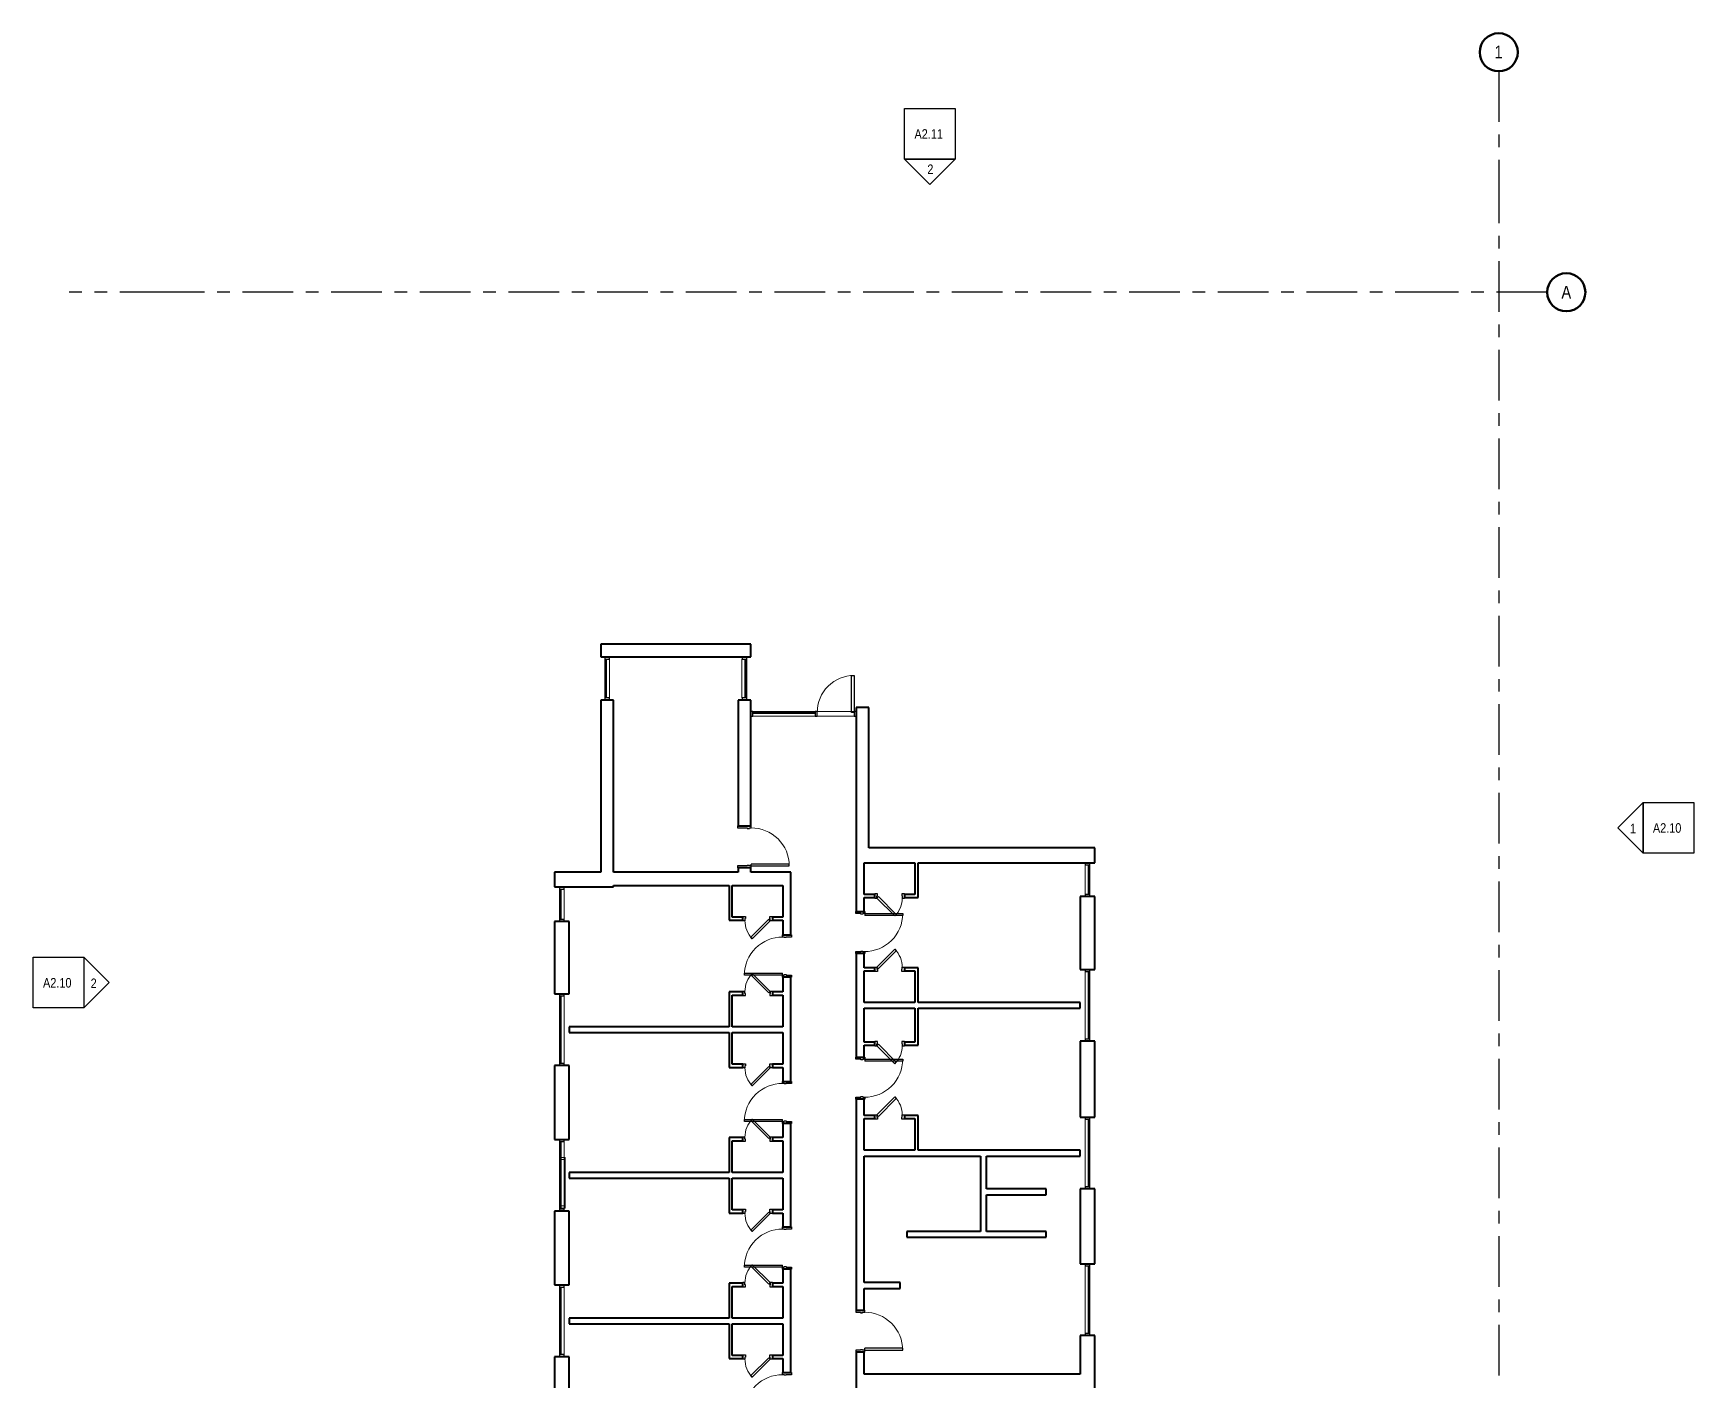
# Model space of a CAD drawing. Header units: inches. Extents: x -118 to 1455, y -1830 to 1419.
# Drawn here: x -118 to 1455, y 142 to 1419 of the extents above; entities that cross this region are included whole.
import ezdxf

# ---------------------------------------------------------------- set-up
doc = ezdxf.new("R2010")
doc.units = ezdxf.units.IN
doc.header["$MEASUREMENT"] = 0
doc.linetypes.add('Grid Line', pattern=[84, 48, -12, 12, -12])
for name, color, linetype, lineweight in [('A-DOOR', 31, 'Continuous', 15), ('A-DOOR-FRAM', 31, 'Continuous', 25), ('A-GLAZ-CURT', 52, 'Continuous', 9), ('A-GLAZ-CWMG', 51, 'Continuous', 9), ('A-WALL', 113, 'Continuous', 15), ('G-ANNO-SYMB', 111, 'Continuous', 9), ('S-GRID', 1, 'Continuous', 9), ('S-GRID-IDEN', 1, 'Continuous', 50)]:
    doc.layers.add(name, color=color, linetype=linetype, lineweight=lineweight)
doc.styles.add('Arial Narrow', font='ARIALN.TTF', dxfattribs={"height": 9})
doc.styles.add('Arial Narrow_1', font='ARIALN.TTF', dxfattribs={"height": 12})

# ---------------------------------------------------------------- blocks, each defined once
blk = doc.blocks.new('CW-Single_CE_ - Medium Style-5142837-LEVEL 1 - Map Export')
at = {"layer": 'A-DOOR', "lineweight": 25}
for p, q in [((-17.5, -1.5), (-15, -1.5)), ((-17.5, -36.5), (-17.5, -1.5)), ((-15, -1.5), (-15, -36.5)), ((-15, -36.5), (-17.5, -36.5))]:
    blk.add_line(p, q, dxfattribs=at)
at = {"layer": 'A-DOOR', "lineweight": 9}
blk.add_arc((-17.5, -1.5), 35, 270, 0, dxfattribs=at)
blk = doc.blocks.new('Rectangular Mullion - 4 1_2_ x 2_ Rectangular_CE_-5142823-LEVEL 1 - Map Export')
at = {"layer": 'A-GLAZ-CWMG'}
for p, q in [((624.4, 776.6), (659.4, 776.6)), ((624.4, 772.1), (659.4, 772.1))]:
    blk.add_line(p, q, dxfattribs=at)
blk = doc.blocks.new('Rectangular Mullion - 4 1_2_ x 2_ Rectangular_CE_-5139319-LEVEL 1 - Map Export')
at = {"layer": 'A-GLAZ-CWMG', "lineweight": 25}
for p, q in [((-2, 2.25), (0, 2.25)), ((-2, -2.25), (-2, 2.25)), ((0, 2.25), (0, -2.25)), ((0, -2.25), (-2, -2.25))]:
    blk.add_line(p, q, dxfattribs=at)
blk = doc.blocks.new('Rectangular Mullion - 4 1_2_ x 2_ Rectangular_CE_-5139320-LEVEL 1 - Map Export')
at = {"layer": 'A-GLAZ-CWMG', "lineweight": 25}
for p, q in [((0, 2.25), (-2, 2.25)), ((-2, 2.25), (-2, -2.25)), ((0, -2.25), (0, 2.25)), ((-2, -2.25), (0, -2.25))]:
    blk.add_line(p, q, dxfattribs=at)
blk = doc.blocks.new('System Panel - zGlazed-5142828-LEVEL 1 - Map Export')
at = {"layer": 'A-GLAZ-CURT', "lineweight": 15}
for p, q in [((29.5, -0.5), (-29.5, -0.5)), ((-29.5, -0.5), (-29.5, -1.5)), ((-29.5, -1.5), (29.5, -1.5)), ((29.5, -1.5), (29.5, -0.5))]:
    blk.add_line(p, q, dxfattribs=at)
blk = doc.blocks.new('Rectangular Mullion - 4 1_2_ x 2_ Rectangular_CE_-5142825-LEVEL 1 - Map Export')
at = {"layer": 'A-GLAZ-CWMG'}
for p, q in [((563.4, 776.6), (622.4, 776.6)), ((563.4, 772.1), (622.4, 772.1))]:
    blk.add_line(p, q, dxfattribs=at)
blk = doc.blocks.new('Rectangular Mullion - 4 1_2_ x 2_ Rectangular_CE_-5142826-LEVEL 1 - Map Export')
at = {"layer": 'A-GLAZ-CWMG', "lineweight": 25}
for p, q in [((-1, 2.25), (1, 2.25)), ((-1, -2.25), (-1, 2.25)), ((1, 2.25), (1, -2.25)), ((1, -2.25), (-1, -2.25))]:
    blk.add_line(p, q, dxfattribs=at)
blk = doc.blocks.new('System Panel - zGlazed-5143187-LEVEL 1 - Map Export')
at = {"layer": 'A-GLAZ-CURT', "lineweight": 15}
for p, q in [((18.4375, -0.5), (-18.4375, -0.5)), ((-18.4375, -0.5), (-18.4375, -1.5)), ((-18.4375, -1.5), (18.4375, -1.5)), ((18.4375, -1.5), (18.4375, -0.5))]:
    blk.add_line(p, q, dxfattribs=at)
blk = doc.blocks.new('Rectangular Mullion - 4 1_2_ x 2_ Rectangular_CE_-5143186-LEVEL 1 - Map Export')
at = {"layer": 'A-GLAZ-CWMG'}
for p, q in [((423.1, 789.5), (423.1, 826.3)), ((427.6, 789.5), (427.6, 826.3))]:
    blk.add_line(p, q, dxfattribs=at)
blk = doc.blocks.new('System Panel - zGlazed-5143317-LEVEL 1 - Map Export')
at = {"layer": 'A-GLAZ-CURT', "lineweight": 15}
for p, q in [((18.4375, 1.5), (-18.4375, 1.5)), ((-18.4375, 1.5), (-18.4375, 0.5)), ((-18.4375, 0.5), (18.4375, 0.5)), ((18.4375, 0.5), (18.4375, 1.5))]:
    blk.add_line(p, q, dxfattribs=at)
blk = doc.blocks.new('Rectangular Mullion - 4 1_2_ x 2_ Rectangular_CE_-5143316-LEVEL 1 - Map Export')
at = {"layer": 'A-GLAZ-CWMG'}
for p, q in [((553.1, 789.5), (553.1, 826.3)), ((557.6, 789.5), (557.6, 826.3))]:
    blk.add_line(p, q, dxfattribs=at)
blk = doc.blocks.new('Rectangular Mullion - 4 1_2_ x 2_ Rectangular_CE_-5143318-LEVEL 1 - Map Export')
at = {"layer": 'A-GLAZ-CWMG', "lineweight": 25}
for p, q in [((-2, 2.25), (0, 2.25)), ((-2, -2.25), (-2, 2.25)), ((0, 2.25), (0, -2.25)), ((0, -2.25), (-2, -2.25))]:
    blk.add_line(p, q, dxfattribs=at)
blk = doc.blocks.new('Rectangular Mullion - 4 1_2_ x 2_ Rectangular_CE_-5143319-LEVEL 1 - Map Export')
at = {"layer": 'A-GLAZ-CWMG', "lineweight": 25}
for p, q in [((0, 2.25), (-2, 2.25)), ((-2, 2.25), (-2, -2.25)), ((0, -2.25), (0, 2.25)), ((-2, -2.25), (0, -2.25))]:
    blk.add_line(p, q, dxfattribs=at)
blk = doc.blocks.new('Door-Single_CE_ - HM Door-2_ HM Frame-5143447-LEVEL 1 - Map Export')
at = {"layer": 'A-DOOR'}
for p, q in [((18, 42.5), (16.25, 42.5)), ((16.25, 42.5), (16.25, 6.5)), ((18, 6.5), (18, 42.5)), ((16.25, 6.5), (18, 6.5))]:
    blk.add_line(p, q, dxfattribs=at)
at = {"layer": 'A-DOOR', "lineweight": 25}
for p, q in [((18, 42.5), (16.25, 42.5)), ((16.25, 42.5), (16.25, 6.5)), ((18, 6.5), (18, 42.5)), ((18, 6.5), (16.25, 6.5))]:
    blk.add_line(p, q, dxfattribs=at)
at = {"layer": 'A-DOOR', "lineweight": 9}
blk.add_arc((18, 6.5), 36, 90, 180.5, dxfattribs=at)
blk.add_arc((18, 6.5), 36, 90, 180.5, dxfattribs=at)
blk.add_arc((18, 6.5), 36, 90, 180.5, dxfattribs=at)
blk.add_arc((18, 6.5), 36, 90, 180.5, dxfattribs=at)
at = {"layer": 'A-DOOR-FRAM'}
for p, q in [((-18, 6.5), (-20, 6.5)), ((-20, 6.5), (-20, -6.5)), ((-18, 4.75), (-18, 6.5)), ((-17.5, 4.75), (-18, 4.75)), ((-18, -6.5), (-18, 2.75)), ((-18, 2.75), (-17.5, 2.75)), ((-17.5, 2.75), (-17.5, 4.75)), ((18, 4.75), (17.5, 4.75)), ((17.5, 4.75), (17.5, 2.75)), ((17.5, 2.75), (18, 2.75)), ((20, 6.5), (18, 6.5)), ((18, 6.5), (18, 4.75)), ((18, 2.75), (18, -6.5)), ((20, -6.5), (20, 6.5)), ((-20, -6.5), (-18, -6.5)), ((18, -6.5), (20, -6.5))]:
    blk.add_line(p, q, dxfattribs=at)
blk = doc.blocks.new('Door-Single_CE_ - HM Door-2_ HM Frame-5146564-LEVEL 1 - Map Export')
at = {"layer": 'A-DOOR'}
for p, q in [((16.25, -40.25), (16.25, -4.25)), ((16.25, -4.25), (18, -4.25)), ((18, -4.25), (18, -40.25)), ((18, -40.25), (16.25, -40.25))]:
    blk.add_line(p, q, dxfattribs=at)
at = {"layer": 'A-DOOR', "lineweight": 25}
for p, q in [((16.25, -40.25), (16.25, -4.25)), ((18, -4.25), (16.25, -4.25)), ((18, -4.25), (18, -40.25)), ((18, -40.25), (16.25, -40.25))]:
    blk.add_line(p, q, dxfattribs=at)
at = {"layer": 'A-DOOR', "lineweight": 9}
blk.add_arc((18, -4.25), 36, 179.5, 270, dxfattribs=at)
blk.add_arc((18, -4.25), 36, 179.5, 270, dxfattribs=at)
blk.add_arc((18, -4.25), 36, 179.5, 270, dxfattribs=at)
blk.add_arc((18, -4.25), 36, 179.5, 270, dxfattribs=at)
at = {"layer": 'A-DOOR-FRAM'}
for p, q in [((-20, 4.25), (-18, 4.25)), ((-20, -4.25), (-20, 4.25)), ((-18, 4.25), (-18, -0.5)), ((18, 4.25), (20, 4.25)), ((18, -0.5), (18, 4.25)), ((20, 4.25), (20, -4.25)), ((-18, -4.25), (-20, -4.25)), ((-18, -0.5), (-17.5, -0.5)), ((-18, -2.5), (-18, -4.25)), ((-17.5, -2.5), (-18, -2.5)), ((-17.5, -0.5), (-17.5, -2.5)), ((17.5, -0.5), (18, -0.5)), ((17.5, -2.5), (17.5, -0.5)), ((18, -2.5), (17.5, -2.5)), ((18, -4.25), (18, -2.5)), ((20, -4.25), (18, -4.25))]:
    blk.add_line(p, q, dxfattribs=at)
blk = doc.blocks.new('System Panel - zGlazed-5161037-LEVEL 1 - Map Export')
at = {"layer": 'A-GLAZ-CURT', "lineweight": 15}
for p, q in [((14.4375, -0.5), (-14.4375, -0.5)), ((-14.4375, -0.5), (-14.4375, -1.5)), ((-14.4375, -1.5), (14.4375, -1.5)), ((14.4375, -1.5), (14.4375, -0.5))]:
    blk.add_line(p, q, dxfattribs=at)
blk = doc.blocks.new('Rectangular Mullion - 4 1_2_ x 2_ Rectangular_CE_-5161036-LEVEL 1 - Map Export')
at = {"layer": 'A-GLAZ-CWMG'}
for p, q in [((380.1, 579.5), (380.1, 608.3)), ((384.6, 579.5), (384.6, 608.3))]:
    blk.add_line(p, q, dxfattribs=at)
blk = doc.blocks.new('System Panel - zGlazed-5160974-LEVEL 1 - Map Export')
at = {"layer": 'A-GLAZ-CURT', "lineweight": 15}
for p, q in [((32, -0.5), (-32, -0.5)), ((-32, -0.5), (-32, -1.5)), ((-32, -1.5), (32, -1.5)), ((32, -1.5), (32, -0.5))]:
    blk.add_line(p, q, dxfattribs=at)
blk = doc.blocks.new('Rectangular Mullion - 4 1_2_ x 2_ Rectangular_CE_-5160973-LEVEL 1 - Map Export')
at = {"layer": 'A-GLAZ-CWMG'}
for p, q in [((380.1, 443.1), (380.1, 507.1)), ((384.6, 443.1), (384.6, 507.1))]:
    blk.add_line(p, q, dxfattribs=at)
blk = doc.blocks.new('System Panel - zGlazed-5161405-LEVEL 1 - Map Export')
at = {"layer": 'A-GLAZ-CURT', "lineweight": 15}
for p, q in [((32, 1.5), (-32, 1.5)), ((-32, 1.5), (-32, 0.5)), ((-32, 0.5), (32, 0.5)), ((32, 0.5), (32, 1.5))]:
    blk.add_line(p, q, dxfattribs=at)
blk = doc.blocks.new('Rectangular Mullion - 4 1_2_ x 2_ Rectangular_CE_-5161404-LEVEL 1 - Map Export')
at = {"layer": 'A-GLAZ-CWMG'}
for p, q in [((878.1, 466.1), (878.1, 530.1)), ((882.6, 466.1), (882.6, 530.1))]:
    blk.add_line(p, q, dxfattribs=at)
blk = doc.blocks.new('Rectangular Mullion - 4 1_2_ x 2_ Rectangular_CE_-5140190-LEVEL 1 - Map Export')
at = {"layer": 'A-GLAZ-CWMG', "lineweight": 25}
for p, q in [((-2, 2.25), (0, 2.25)), ((-2, -2.25), (-2, 2.25)), ((0, 2.25), (0, -2.25)), ((0, -2.25), (-2, -2.25))]:
    blk.add_line(p, q, dxfattribs=at)
blk = doc.blocks.new('Rectangular Mullion - 4 1_2_ x 2_ Rectangular_CE_-5140191-LEVEL 1 - Map Export')
at = {"layer": 'A-GLAZ-CWMG', "lineweight": 25}
for p, q in [((0, 2.25), (-2, 2.25)), ((-2, 2.25), (-2, -2.25)), ((0, -2.25), (0, 2.25)), ((-2, -2.25), (0, -2.25))]:
    blk.add_line(p, q, dxfattribs=at)
blk = doc.blocks.new('System Panel - zGlazed-5161626-LEVEL 1 - Map Export')
at = {"layer": 'A-GLAZ-CURT', "lineweight": 15}
for p, q in [((14, 1.5), (-14, 1.5)), ((-14, 1.5), (-14, 0.5)), ((-14, 0.5), (14, 0.5)), ((14, 0.5), (14, 1.5))]:
    blk.add_line(p, q, dxfattribs=at)
blk = doc.blocks.new('Rectangular Mullion - 4 1_2_ x 2_ Rectangular_CE_-5161625-LEVEL 1 - Map Export')
at = {"layer": 'A-GLAZ-CWMG'}
for p, q in [((878.1, 603.3), (878.1, 631.3)), ((882.6, 603.3), (882.6, 631.3))]:
    blk.add_line(p, q, dxfattribs=at)
blk = doc.blocks.new('Rectangular Mullion - 4 1_2_ x 2_ Rectangular_CE_-5174593-LEVEL 1 - Map Export')
at = {"layer": 'A-GLAZ-CWMG'}
for p, q in [((381.9, 352), (385.6, 352)), ((385.6, 352), (385.6, 308)), ((385.6, 308), (381.9, 308))]:
    blk.add_line(p, q, dxfattribs=at)
blk = doc.blocks.new('Rectangular Mullion - 4 1_2_ x 2_ Rectangular_CE_-5174596-LEVEL 1 - Map Export')
at = {"layer": 'A-GLAZ-CWMG'}
for p, q in [((-2, -1.5), (-2, 2.25)), ((-2, 2.25), (0, 2.25)), ((0, 2.25), (0, -1.5))]:
    blk.add_line(p, q, dxfattribs=at)
blk = doc.blocks.new('Rectangular Mullion - 4 1_2_ x 2_ Rectangular_CE_-5174597-LEVEL 1 - Map Export')
at = {"layer": 'A-GLAZ-CWMG'}
for p, q in [((0, 2.25), (-2, 2.25)), ((-2, 2.25), (-2, -1.5)), ((0, -1.5), (0, 2.25))]:
    blk.add_line(p, q, dxfattribs=at)
blk = doc.blocks.new('Door-Single_CE_ - WD Door-2_ WD Frame-5179957-LEVEL 1 - Map Export')
at = {"layer": 'A-DOOR'}
for p, q in [((18, 40.25), (16, 40.25)), ((16, 40.25), (16, 4.25)), ((18, 4.25), (18, 40.25)), ((16, 4.25), (18, 4.25))]:
    blk.add_line(p, q, dxfattribs=at)
at = {"layer": 'A-DOOR', "lineweight": 25}
for p, q in [((18, 40.25), (16, 40.25)), ((16, 40.25), (16, 4.25)), ((18, 4.25), (18, 40.25)), ((18, 4.25), (16, 4.25))]:
    blk.add_line(p, q, dxfattribs=at)
at = {"layer": 'A-DOOR', "lineweight": 9}
blk.add_arc((18, 4.25), 36, 90, 180.5, dxfattribs=at)
blk.add_arc((18, 4.25), 36, 90, 180.5, dxfattribs=at)
blk.add_arc((18, 4.25), 36, 90, 180.5, dxfattribs=at)
blk.add_arc((18, 4.25), 36, 90, 180.5, dxfattribs=at)
at = {"layer": 'A-DOOR-FRAM'}
for p, q in [((-18, 4.25), (-20, 4.25)), ((-20, 4.25), (-20, -4.25)), ((-18, 2.25), (-18, 4.25)), ((-17.5, 2.25), (-18, 2.25)), ((-18, -4.25), (-18, 0.25)), ((-18, 0.25), (-17.5, 0.25)), ((-17.5, 0.25), (-17.5, 2.25)), ((18, 2.25), (17.5, 2.25)), ((17.5, 2.25), (17.5, 0.25)), ((17.5, 0.25), (18, 0.25)), ((20, 4.25), (18, 4.25)), ((18, 4.25), (18, 2.25)), ((18, 0.25), (18, -4.25)), ((20, -4.25), (20, 4.25)), ((-20, -4.25), (-18, -4.25)), ((18, -4.25), (20, -4.25))]:
    blk.add_line(p, q, dxfattribs=at)
blk = doc.blocks.new('Door-Single_CE_ - WD Door-2_ WD Frame-5176364-LEVEL 1 - Map Export')
at = {"layer": 'A-DOOR'}
for p, q in [((-5, 19), (-6.4, 17.6)), ((-6.4, 17.6), (10.6, 0.6)), ((12, 2), (-5, 19)), ((10.6, 0.6), (12, 2))]:
    blk.add_line(p, q, dxfattribs=at)
at = {"layer": 'A-DOOR', "lineweight": 25}
for p, q in [((-5, 19), (-6.4, 17.6)), ((-6.4, 17.6), (10.6, 0.6)), ((12, 2), (-5, 19)), ((12, 2), (10.6, 0.6))]:
    blk.add_line(p, q, dxfattribs=at)
at = {"layer": 'A-DOOR', "lineweight": 9}
for end in [180.5, 180.5, 180.6124, 180.6124]:
    blk.add_arc((12, 2), 24, 135, end, dxfattribs=at)
at = {"layer": 'A-DOOR-FRAM'}
for p, q in [((-12, 2), (-14, 2)), ((-14, 2), (-14, -2)), ((-12, 0), (-12, 2)), ((-11.5, 0), (-12, 0)), ((-11.5, -2), (-11.5, 0)), ((12, 0), (11.5, 0)), ((11.5, 0), (11.5, -2)), ((14, 2), (12, 2)), ((12, 2), (12, 0)), ((14, -2), (14, 2)), ((-14, -2), (-11.5, -2)), ((11.5, -2), (14, -2))]:
    blk.add_line(p, q, dxfattribs=at)
blk = doc.blocks.new('Door-Single_CE_ - WD Door-2_ WD Frame-5176362-LEVEL 1 - Map Export')
at = {"layer": 'A-DOOR'}
for p, q in [((-6.4, -17.6), (10.6, -0.6)), ((12, -2), (-5, -19)), ((10.6, -0.6), (12, -2)), ((-5, -19), (-6.4, -17.6))]:
    blk.add_line(p, q, dxfattribs=at)
at = {"layer": 'A-DOOR', "lineweight": 25}
for p, q in [((-6.4, -17.6), (10.6, -0.6)), ((12, -2), (-5, -19)), ((12, -2), (10.6, -0.6)), ((-5, -19), (-6.4, -17.6))]:
    blk.add_line(p, q, dxfattribs=at)
at = {"layer": 'A-DOOR', "lineweight": 9}
for start in [179.3876, 179.3876, 179.5, 179.5]:
    blk.add_arc((12, -2), 24, start, 225, dxfattribs=at)
at = {"layer": 'A-DOOR-FRAM'}
for p, q in [((-14, 2), (-11.5, 2)), ((-14, -2), (-14, 2)), ((-11.5, 2), (-11.5, 0)), ((11.5, 2), (14, 2)), ((11.5, 0), (11.5, 2)), ((14, 2), (14, -2)), ((-12, -2), (-14, -2)), ((-12, 0), (-12, -2)), ((-11.5, 0), (-12, 0)), ((12, 0), (11.5, 0)), ((12, -2), (12, 0)), ((14, -2), (12, -2))]:
    blk.add_line(p, q, dxfattribs=at)
blk = doc.blocks.new('Elevation - Detail Number_CE_-134675-LEVEL 1 - Map Export')
at = {"layer": 'G-ANNO-SYMB', "lineweight": 25}
for p, q in [((-0.25, -0.25), (-0.25, 0.25)), ((-0.25, 0.25), (0.25, 0.25)), ((0.25, 0.25), (0.25, -0.25)), ((0.25, -0.25), (-0.25, -0.25))]:
    blk.add_line(p, q, dxfattribs=at)
blk = doc.blocks.new('Elevation - Detail Number_CE_-46063-LEVEL 1 - Map Export')
at = {"layer": 'G-ANNO-SYMB', "lineweight": 25}
for p, q in [((0, 0.25), (-0.25, 0)), ((0.25, 0), (0, 0.25)), ((-0.25, 0), (0.25, 0))]:
    blk.add_line(p, q, dxfattribs=at)
blk = doc.blocks.new('Grid - Grid Head-Circle_CE_-46466-LEVEL 1 - Map Export')
at = {"layer": 'S-GRID-IDEN'}
blk.add_circle((0, 0), 0.188, dxfattribs=at)

msp = doc.modelspace()

# ---------------------------------------------------------------- linework, layer by layer
at = {"layer": 'A-WALL', "lineweight": 40}
for p, q in [((561.4, 840.3), (419.4, 840.3)), ((419.4, 840.3), (419.4, 828.3)), ((561.4, 828.3), (561.4, 840.3)), ((419.4, 828.3), (561.4, 828.3)), ((419.4, 787.5), (419.4, 624.3)), ((431.4, 787.5), (419.4, 787.5)), ((431.4, 624.3), (431.4, 787.5)), ((561.4, 787.5), (549.4, 787.5)), ((549.4, 787.5), (549.4, 668.3)), ((561.4, 668.3), (561.4, 787.5)), ((673.4, 780.3), (661.4, 780.3)), ((661.4, 780.3), (661.4, 587.1)), ((673.4, 647.3), (673.4, 780.3)), ((549.4, 668.3), (561.4, 668.3)), ((887.4, 647.3), (673.4, 647.3)), ((887.4, 633.3), (887.4, 647.3)), ((668.9, 633.3), (716.9, 633.3)), ((668.9, 603.3), (668.9, 633.3)), ((716.9, 633.3), (716.9, 603.3)), ((719.9, 633.3), (887.4, 633.3)), ((719.9, 600.3), (719.9, 633.3)), ((419.4, 624.3), (375.4, 624.3)), ((375.4, 624.3), (375.4, 610.3)), ((549.4, 624.3), (431.4, 624.3)), ((561.4, 628.3), (549.4, 628.3)), ((549.4, 628.3), (549.4, 624.3)), ((561.4, 624.3), (561.4, 628.3)), ((599.4, 624.3), (561.4, 624.3)), ((599.4, 564.8), (599.4, 624.3)), ((375.4, 610.3), (431.4, 610.3)), ((431.4, 610.3), (431.4, 611.8)), ((431.4, 611.8), (540.9, 611.8)), ((540.9, 611.8), (540.9, 578.8)), ((543.9, 611.8), (591.9, 611.8)), ((543.9, 581.8), (543.9, 611.8)), ((591.9, 611.8), (591.9, 581.8)), ((678.9, 603.3), (668.9, 603.3)), ((668.9, 587.1), (668.9, 600.3)), ((668.9, 600.3), (678.9, 600.3)), ((678.9, 600.3), (678.9, 603.3)), ((716.9, 603.3), (706.9, 603.3)), ((706.9, 603.3), (706.9, 600.3)), ((706.9, 600.3), (719.9, 600.3)), ((873.4, 601.3), (873.4, 532.1)), ((887.4, 601.3), (873.4, 601.3)), ((887.4, 532.1), (887.4, 601.3)), ((661.4, 587.1), (668.9, 587.1)), ((375.4, 577.5), (375.4, 509.1)), ((389.4, 577.5), (375.4, 577.5)), ((389.4, 509.1), (389.4, 577.5)), ((540.9, 578.8), (553.9, 578.8)), ((553.9, 581.8), (543.9, 581.8)), ((553.9, 578.8), (553.9, 581.8)), ((591.9, 581.8), (581.9, 581.8)), ((581.9, 581.8), (581.9, 578.8)), ((581.9, 578.8), (591.9, 578.8)), ((591.9, 578.8), (591.9, 564.8)), ((591.9, 564.8), (599.4, 564.8)), ((661.4, 547.1), (661.4, 449.1)), ((668.9, 547.1), (661.4, 547.1)), ((668.9, 533.8), (668.9, 547.1)), ((591.9, 524.8), (591.9, 510.8)), ((599.4, 524.8), (591.9, 524.8)), ((599.4, 426.1), (599.4, 524.8)), ((678.9, 533.8), (668.9, 533.8)), ((668.9, 500.8), (668.9, 530.8)), ((668.9, 530.8), (678.9, 530.8)), ((678.9, 530.8), (678.9, 533.8)), ((719.9, 533.8), (706.9, 533.8)), ((706.9, 533.8), (706.9, 530.8)), ((706.9, 530.8), (716.9, 530.8)), ((716.9, 530.8), (716.9, 500.8)), ((719.9, 500.8), (719.9, 533.8)), ((873.4, 532.1), (887.4, 532.1)), ((375.4, 509.1), (389.4, 509.1)), ((540.9, 510.8), (540.9, 477.8)), ((553.9, 510.8), (540.9, 510.8)), ((543.9, 477.8), (543.9, 507.8)), ((543.9, 507.8), (553.9, 507.8)), ((553.9, 507.8), (553.9, 510.8)), ((591.9, 510.8), (581.9, 510.8)), ((581.9, 510.8), (581.9, 507.8)), ((581.9, 507.8), (591.9, 507.8)), ((591.9, 507.8), (591.9, 477.8)), ((716.9, 500.8), (668.9, 500.8)), ((668.9, 463.3), (668.9, 495.3)), ((668.9, 495.3), (716.9, 495.3)), ((716.9, 495.3), (716.9, 463.3)), ((873.4, 500.8), (719.9, 500.8)), ((719.9, 495.3), (873.4, 495.3)), ((719.9, 460.3), (719.9, 495.3)), ((873.4, 495.3), (873.4, 500.8)), ((540.9, 477.8), (389.4, 477.8)), ((389.4, 477.8), (389.4, 472.3)), ((389.4, 472.3), (540.9, 472.3)), ((540.9, 472.3), (540.9, 439.3)), ((591.9, 477.8), (543.9, 477.8)), ((543.9, 472.3), (591.9, 472.3)), ((543.9, 442.3), (543.9, 472.3)), ((591.9, 472.3), (591.9, 442.3)), ((678.9, 463.3), (668.9, 463.3)), ((668.9, 449.1), (668.9, 460.3)), ((668.9, 460.3), (678.9, 460.3)), ((678.9, 460.3), (678.9, 463.3)), ((716.9, 463.3), (706.9, 463.3)), ((706.9, 463.3), (706.9, 460.3)), ((706.9, 460.3), (719.9, 460.3)), ((873.4, 464.1), (873.4, 392.1)), ((887.4, 464.1), (873.4, 464.1)), ((887.4, 392.1), (887.4, 464.1)), ((375.4, 441.1), (375.4, 371.1)), ((389.4, 441.1), (375.4, 441.1)), ((389.4, 371.1), (389.4, 441.1)), ((553.9, 442.3), (543.9, 442.3)), ((553.9, 439.3), (553.9, 442.3)), ((591.9, 442.3), (581.9, 442.3)), ((581.9, 442.3), (581.9, 439.3)), ((661.4, 449.1), (668.9, 449.1)), ((540.9, 439.3), (553.9, 439.3)), ((581.9, 439.3), (591.9, 439.3)), ((591.9, 439.3), (591.9, 426.1)), ((591.9, 426.1), (599.4, 426.1)), ((661.4, 409.1), (661.4, 209.3)), ((668.9, 409.1), (661.4, 409.1)), ((668.9, 393.8), (668.9, 409.1)), ((678.9, 393.8), (668.9, 393.8)), ((678.9, 390.8), (678.9, 393.8)), ((719.9, 393.8), (706.9, 393.8)), ((706.9, 393.8), (706.9, 390.8)), ((719.9, 360.8), (719.9, 393.8)), ((591.9, 386.1), (591.9, 372.8)), ((599.4, 386.1), (591.9, 386.1)), ((599.4, 288.1), (599.4, 386.1)), ((668.9, 360.8), (668.9, 390.8)), ((668.9, 390.8), (678.9, 390.8)), ((706.9, 390.8), (716.9, 390.8)), ((716.9, 390.8), (716.9, 360.8)), ((873.4, 392.1), (887.4, 392.1)), ((375.4, 371.1), (389.4, 371.1)), ((540.9, 372.8), (540.9, 339.8)), ((553.9, 372.8), (540.9, 372.8)), ((543.9, 339.8), (543.9, 369.8)), ((543.9, 369.8), (553.9, 369.8)), ((553.9, 369.8), (553.9, 372.8)), ((591.9, 372.8), (581.9, 372.8)), ((581.9, 372.8), (581.9, 369.8)), ((581.9, 369.8), (591.9, 369.8)), ((591.9, 369.8), (591.9, 339.8)), ((716.9, 360.8), (668.9, 360.8)), ((668.9, 235.3), (668.9, 355.3)), ((668.9, 355.3), (779.1, 355.3)), ((873.4, 360.8), (719.9, 360.8)), ((779.1, 355.3), (779.1, 283.8)), ((784.6, 355.3), (873.4, 355.3)), ((784.6, 324.1), (784.6, 355.3)), ((873.4, 355.3), (873.4, 360.8)), ((540.9, 339.8), (389.4, 339.8)), ((389.4, 339.8), (389.4, 334.3)), ((389.4, 334.3), (540.9, 334.3)), ((540.9, 334.3), (540.9, 301.3)), ((591.9, 339.8), (543.9, 339.8)), ((543.9, 334.3), (591.9, 334.3)), ((543.9, 304.3), (543.9, 334.3)), ((591.9, 334.3), (591.9, 304.3)), ((841.4, 324.1), (784.6, 324.1)), ((784.6, 283.8), (784.6, 318.6)), ((784.6, 318.6), (841.4, 318.6)), ((841.4, 318.6), (841.4, 324.1)), ((873.4, 324.1), (873.4, 253.1)), ((887.4, 324.1), (873.4, 324.1)), ((887.4, 253.1), (887.4, 324.1)), ((375.4, 303.1), (375.4, 233.1)), ((389.4, 303.1), (375.4, 303.1)), ((389.4, 233.1), (389.4, 303.1)), ((540.9, 301.3), (553.9, 301.3)), ((553.9, 304.3), (543.9, 304.3)), ((553.9, 301.3), (553.9, 304.3)), ((591.9, 304.3), (581.9, 304.3)), ((581.9, 304.3), (581.9, 301.3)), ((581.9, 301.3), (591.9, 301.3)), ((591.9, 301.3), (591.9, 288.1)), ((591.9, 288.1), (599.4, 288.1)), ((779.1, 283.8), (709.4, 283.8)), ((709.4, 283.8), (709.4, 278.3)), ((841.4, 283.8), (784.6, 283.8)), ((841.4, 278.3), (841.4, 283.8)), ((709.4, 278.3), (841.4, 278.3)), ((873.4, 253.1), (887.4, 253.1)), ((591.9, 248.1), (591.9, 234.8)), ((599.4, 248.1), (591.9, 248.1)), ((599.4, 150.1), (599.4, 248.1)), ((375.4, 233.1), (389.4, 233.1)), ((540.9, 234.8), (540.9, 201.8)), ((553.9, 234.8), (540.9, 234.8)), ((543.9, 201.8), (543.9, 231.8)), ((543.9, 231.8), (553.9, 231.8)), ((553.9, 231.8), (553.9, 234.8)), ((591.9, 234.8), (581.9, 234.8)), ((581.9, 234.8), (581.9, 231.8)), ((581.9, 231.8), (591.9, 231.8)), ((591.9, 231.8), (591.9, 201.8)), ((702.9, 235.3), (668.9, 235.3)), ((668.9, 209.3), (668.9, 229.8)), ((668.9, 229.8), (702.9, 229.8)), ((702.9, 229.8), (702.9, 235.3)), ((661.4, 209.3), (668.9, 209.3)), ((540.9, 201.8), (389.4, 201.8)), ((389.4, 201.8), (389.4, 196.3)), ((389.4, 196.3), (540.9, 196.3)), ((540.9, 196.3), (540.9, 163.3)), ((591.9, 201.8), (543.9, 201.8)), ((543.9, 196.3), (591.9, 196.3)), ((543.9, 166.3), (543.9, 196.3)), ((591.9, 196.3), (591.9, 166.3)), ((873.4, 185.1), (873.4, 148.7)), ((887.4, 185.1), (873.4, 185.1)), ((887.4, 120.5), (887.4, 185.1)), ((375.4, 165.1), (375.4, 95.1)), ((389.4, 165.1), (375.4, 165.1)), ((389.4, 95.1), (389.4, 165.1)), ((540.9, 163.3), (553.9, 163.3)), ((553.9, 166.3), (543.9, 166.3)), ((553.9, 163.3), (553.9, 166.3)), ((591.9, 166.3), (581.9, 166.3)), ((581.9, 166.3), (581.9, 163.3)), ((581.9, 163.3), (591.9, 163.3)), ((591.9, 163.3), (591.9, 150.1)), ((661.4, 169.3), (661.4, 80.2)), ((668.9, 169.3), (661.4, 169.3)), ((668.9, 148.7), (668.9, 169.3)), ((591.9, 150.1), (599.4, 150.1)), ((873.4, 148.7), (668.9, 148.7))]:
    msp.add_line(p, q, dxfattribs=at)
at = {"layer": 'S-GRID', "linetype": 'Grid Line', "lineweight": 25}
for p, q in [((1270, 1383.4), (1270, 1287.4)), ((1270, 1287.4), (1270, 13)), ((11.6, 1173.9), (-84.4, 1173.9)), ((1220, 1173.9), (11.6, 1173.9)), ((1316, 1173.9), (1220, 1173.9))]:
    msp.add_line(p, q, dxfattribs=at)

# ---------------------------------------------------------------- block references
at = {"layer": 'A-DOOR', "lineweight": 25, "rotation": 180}
msp.add_blockref('CW-Single_CE_ - Medium Style-5142837-LEVEL 1 - Map Export', (641.9, 774.3), dxfattribs=at)
at = {"layer": 'A-DOOR', "lineweight": 9}
for name, p, rotation in [('Door-Single_CE_ - HM Door-2_ HM Frame-5143447-LEVEL 1 - Map Export', (555.4, 648.3), 269.9999999999999), ('Door-Single_CE_ - WD Door-2_ WD Frame-5176364-LEVEL 1 - Map Export', (692.9, 601.8), 180), ('Door-Single_CE_ - HM Door-2_ HM Frame-5146564-LEVEL 1 - Map Export', (665.1, 567.1), 90.00000000000006), ('Door-Single_CE_ - HM Door-2_ HM Frame-5146564-LEVEL 1 - Map Export', (595.6, 544.8), 270.0000000000001), ('Door-Single_CE_ - WD Door-2_ WD Frame-5176362-LEVEL 1 - Map Export', (692.9, 532.3), 180), ('Door-Single_CE_ - WD Door-2_ WD Frame-5176364-LEVEL 1 - Map Export', (692.9, 461.8), 180), ('Door-Single_CE_ - HM Door-2_ HM Frame-5146564-LEVEL 1 - Map Export', (665.1, 429.1), 90.00000000000006), ('Door-Single_CE_ - HM Door-2_ HM Frame-5146564-LEVEL 1 - Map Export', (595.6, 406.1), 270.0000000000001), ('Door-Single_CE_ - WD Door-2_ WD Frame-5176362-LEVEL 1 - Map Export', (692.9, 392.3), 180), ('Door-Single_CE_ - HM Door-2_ HM Frame-5146564-LEVEL 1 - Map Export', (595.6, 268.1), 270.0000000000001), ('Door-Single_CE_ - WD Door-2_ WD Frame-5179957-LEVEL 1 - Map Export', (665.1, 189.3), 270.0000000000001), ('Door-Single_CE_ - HM Door-2_ HM Frame-5146564-LEVEL 1 - Map Export', (595.6, 130.1), 270.0000000000001)]:
    msp.add_blockref(name, p, dxfattribs=dict(at, rotation=rotation))
for name, p in [('Door-Single_CE_ - WD Door-2_ WD Frame-5176362-LEVEL 1 - Map Export', (567.9, 580.3)), ('Door-Single_CE_ - WD Door-2_ WD Frame-5176364-LEVEL 1 - Map Export', (567.9, 509.3)), ('Door-Single_CE_ - WD Door-2_ WD Frame-5176362-LEVEL 1 - Map Export', (567.9, 440.8)), ('Door-Single_CE_ - WD Door-2_ WD Frame-5176364-LEVEL 1 - Map Export', (567.9, 371.3)), ('Door-Single_CE_ - WD Door-2_ WD Frame-5176362-LEVEL 1 - Map Export', (567.9, 302.8)), ('Door-Single_CE_ - WD Door-2_ WD Frame-5176364-LEVEL 1 - Map Export', (567.9, 233.3)), ('Door-Single_CE_ - WD Door-2_ WD Frame-5176362-LEVEL 1 - Map Export', (567.9, 164.8))]:
    msp.add_blockref(name, p, dxfattribs=at)
at = {"layer": 'A-GLAZ-CURT'}
for name, p, rotation in [('System Panel - zGlazed-5143187-LEVEL 1 - Map Export', (425.4, 807.9), 269.9999999999998), ('System Panel - zGlazed-5143317-LEVEL 1 - Map Export', (555.4, 807.9), 269.9999999999998), ('System Panel - zGlazed-5142828-LEVEL 1 - Map Export', (592.9, 774.3), 180), ('System Panel - zGlazed-5161626-LEVEL 1 - Map Export', (880.4, 617.3), 269.9999999999998), ('System Panel - zGlazed-5161037-LEVEL 1 - Map Export', (382.4, 593.9), 269.9999999999999), ('System Panel - zGlazed-5161405-LEVEL 1 - Map Export', (880.4, 498.1), 270.0000000000001), ('System Panel - zGlazed-5160974-LEVEL 1 - Map Export', (382.4, 475.1), 269.9999999999999), ('System Panel - zGlazed-5161405-LEVEL 1 - Map Export', (880.4, 358.1), 270.0000000000001), ('System Panel - zGlazed-5160974-LEVEL 1 - Map Export', (382.4, 337.1), 269.9999999999999), ('System Panel - zGlazed-5161405-LEVEL 1 - Map Export', (880.4, 219.1), 270.0000000000001), ('System Panel - zGlazed-5160974-LEVEL 1 - Map Export', (382.4, 199.1), 269.9999999999999)]:
    msp.add_blockref(name, p, dxfattribs=dict(at, rotation=rotation))
at = {"layer": 'A-GLAZ-CWMG'}
for name, p, rotation in [('Rectangular Mullion - 4 1_2_ x 2_ Rectangular_CE_-5139320-LEVEL 1 - Map Export', (425.4, 828.3), 89.99999999999982), ('Rectangular Mullion - 4 1_2_ x 2_ Rectangular_CE_-5143319-LEVEL 1 - Map Export', (555.4, 828.3), 89.99999999999974), ('Rectangular Mullion - 4 1_2_ x 2_ Rectangular_CE_-5140191-LEVEL 1 - Map Export', (880.4, 633.3), 89.99999999999974), ('Rectangular Mullion - 4 1_2_ x 2_ Rectangular_CE_-5139320-LEVEL 1 - Map Export', (382.4, 610.3), 89.99999999999991), ('Rectangular Mullion - 4 1_2_ x 2_ Rectangular_CE_-5140191-LEVEL 1 - Map Export', (880.4, 532.1), 90.0000000000001), ('Rectangular Mullion - 4 1_2_ x 2_ Rectangular_CE_-5139320-LEVEL 1 - Map Export', (382.4, 509.1), 89.99999999999991), ('Rectangular Mullion - 4 1_2_ x 2_ Rectangular_CE_-5140191-LEVEL 1 - Map Export', (880.4, 392.1), 90.0000000000001), ('Rectangular Mullion - 4 1_2_ x 2_ Rectangular_CE_-5139320-LEVEL 1 - Map Export', (382.4, 371.1), 89.99999999999991), ('Rectangular Mullion - 4 1_2_ x 2_ Rectangular_CE_-5174597-LEVEL 1 - Map Export', (383.4, 306), 269.9999999999999), ('Rectangular Mullion - 4 1_2_ x 2_ Rectangular_CE_-5140191-LEVEL 1 - Map Export', (880.4, 253.1), 90.0000000000001), ('Rectangular Mullion - 4 1_2_ x 2_ Rectangular_CE_-5139320-LEVEL 1 - Map Export', (382.4, 233.1), 89.99999999999991)]:
    msp.add_blockref(name, p, dxfattribs=dict(at, rotation=rotation))
for name, p in [('Rectangular Mullion - 4 1_2_ x 2_ Rectangular_CE_-5143186-LEVEL 1 - Map Export', (0, 0)), ('Rectangular Mullion - 4 1_2_ x 2_ Rectangular_CE_-5143316-LEVEL 1 - Map Export', (0, 0)), ('Rectangular Mullion - 4 1_2_ x 2_ Rectangular_CE_-5142825-LEVEL 1 - Map Export', (0, 0)), ('Rectangular Mullion - 4 1_2_ x 2_ Rectangular_CE_-5142823-LEVEL 1 - Map Export', (0, 0)), ('Rectangular Mullion - 4 1_2_ x 2_ Rectangular_CE_-5139320-LEVEL 1 - Map Export', (661.4, 774.3)), ('Rectangular Mullion - 4 1_2_ x 2_ Rectangular_CE_-5161625-LEVEL 1 - Map Export', (0, 0)), ('Rectangular Mullion - 4 1_2_ x 2_ Rectangular_CE_-5161036-LEVEL 1 - Map Export', (0, 0)), ('Rectangular Mullion - 4 1_2_ x 2_ Rectangular_CE_-5161404-LEVEL 1 - Map Export', (0, 0)), ('Rectangular Mullion - 4 1_2_ x 2_ Rectangular_CE_-5160973-LEVEL 1 - Map Export', (0, 0)), ('Rectangular Mullion - 4 1_2_ x 2_ Rectangular_CE_-5161404-LEVEL 1 - Map Export', (0, -140)), ('Rectangular Mullion - 4 1_2_ x 2_ Rectangular_CE_-5160973-LEVEL 1 - Map Export', (0, -138)), ('Rectangular Mullion - 4 1_2_ x 2_ Rectangular_CE_-5174593-LEVEL 1 - Map Export', (0, 0)), ('Rectangular Mullion - 4 1_2_ x 2_ Rectangular_CE_-5161404-LEVEL 1 - Map Export', (0, -279)), ('Rectangular Mullion - 4 1_2_ x 2_ Rectangular_CE_-5160973-LEVEL 1 - Map Export', (0, -276))]:
    msp.add_blockref(name, p, dxfattribs=at)
at = {"layer": 'A-GLAZ-CWMG', "extrusion": (0, 0, -1)}
for name, p, rotation in [('Rectangular Mullion - 4 1_2_ x 2_ Rectangular_CE_-5139319-LEVEL 1 - Map Export', (-425.4, 787.5), 270.0000000000002), ('Rectangular Mullion - 4 1_2_ x 2_ Rectangular_CE_-5143318-LEVEL 1 - Map Export', (-555.4, 787.5), 270.0000000000002), ('Rectangular Mullion - 4 1_2_ x 2_ Rectangular_CE_-5140190-LEVEL 1 - Map Export', (-880.4, 601.3), 270.0000000000002), ('Rectangular Mullion - 4 1_2_ x 2_ Rectangular_CE_-5139319-LEVEL 1 - Map Export', (-382.4, 577.5), 270.0000000000001), ('Rectangular Mullion - 4 1_2_ x 2_ Rectangular_CE_-5140190-LEVEL 1 - Map Export', (-880.4, 464.1), 269.9999999999999), ('Rectangular Mullion - 4 1_2_ x 2_ Rectangular_CE_-5139319-LEVEL 1 - Map Export', (-382.4, 441.1), 270.0000000000001), ('Rectangular Mullion - 4 1_2_ x 2_ Rectangular_CE_-5174596-LEVEL 1 - Map Export', (-383.4, 354), 90.0000000000001), ('Rectangular Mullion - 4 1_2_ x 2_ Rectangular_CE_-5140190-LEVEL 1 - Map Export', (-880.4, 324.1), 269.9999999999999), ('Rectangular Mullion - 4 1_2_ x 2_ Rectangular_CE_-5139319-LEVEL 1 - Map Export', (-382.4, 303.1), 270.0000000000001), ('Rectangular Mullion - 4 1_2_ x 2_ Rectangular_CE_-5140190-LEVEL 1 - Map Export', (-880.4, 185.1), 269.9999999999999), ('Rectangular Mullion - 4 1_2_ x 2_ Rectangular_CE_-5139319-LEVEL 1 - Map Export', (-382.4, 165.1), 270.0000000000001)]:
    msp.add_blockref(name, p, dxfattribs=dict(at, rotation=rotation))
for name, p in [('Rectangular Mullion - 4 1_2_ x 2_ Rectangular_CE_-5139319-LEVEL 1 - Map Export', (-561.4, 774.3)), ('Rectangular Mullion - 4 1_2_ x 2_ Rectangular_CE_-5142826-LEVEL 1 - Map Export', (-623.4, 774.3))]:
    msp.add_blockref(name, p, dxfattribs=at)
at = {"layer": 'G-ANNO-SYMB', "lineweight": 25, "xscale": 95.99999999999994, "yscale": 95.99999999999994, "zscale": 95.99999999999994}
for p, rotation in [((731.2, 1324), 269.9999999999995), ((1430.7, 666.4), 269.9999999999998), ((-94.3, 519.7), 269.9999999999995)]:
    msp.add_blockref('Elevation - Detail Number_CE_-134675-LEVEL 1 - Map Export', p, dxfattribs=dict(at, rotation=rotation))
at = {"layer": 'G-ANNO-SYMB', "lineweight": 25, "extrusion": (0, 0, -1), "xscale": 95.99999999999994, "yscale": 95.99999999999994, "zscale": 95.99999999999994, "rotation": 180}
msp.add_blockref('Elevation - Detail Number_CE_-46063-LEVEL 1 - Map Export', (-731.2, 1300), dxfattribs=at)
at = {"layer": 'S-GRID-IDEN', "xscale": 95.99999999999994, "yscale": 95.99999999999994, "zscale": 95.99999999999994}
for p, rotation in [((1270, 1401.4), 180), ((1334, 1173.9), 90.00000000000011)]:
    msp.add_blockref('Grid - Grid Head-Circle_CE_-46466-LEVEL 1 - Map Export', p, dxfattribs=dict(at, rotation=rotation))

# ---------------------------------------------------------------- next in the draw order: texts
at = {"layer": 'G-ANNO-SYMB', "char_height": 9, "attachment_point": 1, "style": 'Arial Narrow', "bg_fill": 3, "box_fill_scale": 1.25, "bg_fill_color": 9, "bg_fill_true_color": 13158600, "bg_fill_transparency": 0}
for s, insert, width in [('A2.11', (716.5, 1328.4), 33.027), ('2', (728.7, 1295), 6.969), ('A2.10', (1416, 670.7), 33.027), ('A2.10', (-109, 524), 33.027)]:
    msp.add_mtext(s, dxfattribs=dict(at, insert=insert, width=width))
at = {"layer": 'S-GRID-IDEN', "lineweight": 9, "char_height": 12, "attachment_point": 1, "style": 'Arial Narrow_1', "bg_fill": 3, "box_fill_scale": 1.25, "bg_fill_color": 9, "bg_fill_true_color": 13158600, "bg_fill_transparency": 0}
for s, insert, width in [('1', (1266, 1407.7), 9.393), ('A', (1329.4, 1180), 11.211)]:
    msp.add_mtext(s, dxfattribs=dict(at, insert=insert, width=width))

# ---------------------------------------------------------------- next in the draw order: block references
at = {"layer": 'G-ANNO-SYMB', "lineweight": 25, "extrusion": (0, 0, -1), "xscale": 95.99999999999994, "yscale": 95.99999999999994, "zscale": 95.99999999999994, "rotation": 270.0000000000006}
msp.add_blockref('Elevation - Detail Number_CE_-46063-LEVEL 1 - Map Export', (-1406.7, 666.4), dxfattribs=at)
at = {"layer": 'G-ANNO-SYMB', "lineweight": 25, "xscale": 95.99999999999994, "yscale": 95.99999999999994, "zscale": 95.99999999999994, "rotation": 269.9999999999992}
msp.add_blockref('Elevation - Detail Number_CE_-46063-LEVEL 1 - Map Export', (-70.3, 519.7), dxfattribs=at)

# ---------------------------------------------------------------- next in the draw order: texts
at = {"layer": 'G-ANNO-SYMB', "char_height": 9, "width": 6.969, "attachment_point": 1, "style": 'Arial Narrow', "bg_fill": 3, "box_fill_scale": 1.25, "bg_fill_color": 9, "bg_fill_true_color": 13158600, "bg_fill_transparency": 0}
for s, insert in [('1', (1394.3, 670.2)), ('2', (-63.9, 523.5))]:
    msp.add_mtext(s, dxfattribs=dict(at, insert=insert))

doc.saveas('drawing.dxf')
